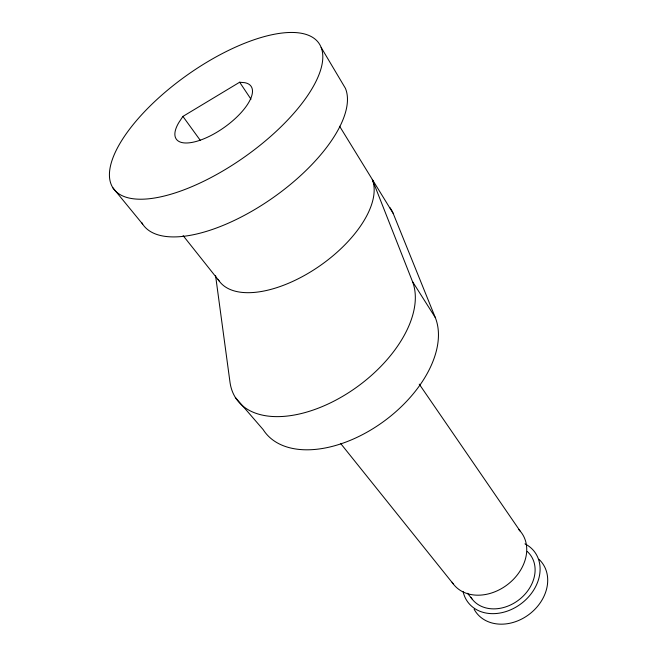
<?xml version="1.0" encoding="UTF-8"?>
<svg xmlns="http://www.w3.org/2000/svg" width="657" height="657" viewBox="0 0 657 657"><rect width="100%" height="100%" fill="white"/><g stroke="black" fill="none" stroke-linecap="round" stroke-linejoin="round"><path stroke-width="0.99" d="M182.917 116.412L178.967 122.342A45.776 18.117 -35.3 0 0 191.154 142.561A45.776 18.117 -35.3 0 0 241.415 112.298A45.776 18.117 -35.3 0 0 244.798 82.7L239.657 82.224L182.917 116.412L200.311 140.384M235.354 397.46L263.161 429.604A103.19 62.497 -36.6 0 0 376.354 426.524A103.19 62.497 -36.6 0 0 435.263 317.487L393.173 213.402A89.787 47.337 -35.1 0 0 389.847 207.538M112.856 187.771L142.668 224.144M340.605 443.434L453.166 583.794M467.513 593.263L471.956 598.856M183.114 235.617L219.167 280.991M419.232 384.131L520.122 531.053M239.657 82.224L250.99 99.223M218.067 279.324A92.169 45.916 -35.2 0 0 314.769 269.247A92.169 45.916 -35.2 0 0 372.314 179.468L412.465 281.5L435.263 317.487M339.603 126.243L393.173 213.402M321.158 47.468A125.84 49.989 -35.3 0 1 179.887 191.318A125.84 49.989 -35.3 0 1 147.299 108.807A125.84 49.989 -35.3 0 1 321.158 47.468L345.418 88.325A122.292 52.79 -35.2 0 1 265.798 202.627A122.292 52.79 -35.2 0 1 141.666 222.452M215.586 275.718L229.975 382.07A106.352 61.109 -36.5 0 0 338.388 398.766A106.352 61.109 -36.5 0 0 412.465 281.5M527.316 551.543A36.546 29.097 -37.4 0 1 519.818 599.135A36.546 29.097 -37.4 0 1 470.88 597.295M524.959 543.856A41.769 33.261 -37.4 0 1 521.609 603.331A41.769 33.261 -37.4 0 1 463.086 591.505M538.929 559.279A41.276 33.269 -37.5 0 1 529.567 614.04A41.276 33.269 -37.5 0 1 474.124 609.253M518.808 529.657A42.639 33.22 -37.3 0 1 508.14 584.106A42.639 33.22 -37.3 0 1 452.082 582.209"/></g></svg>
